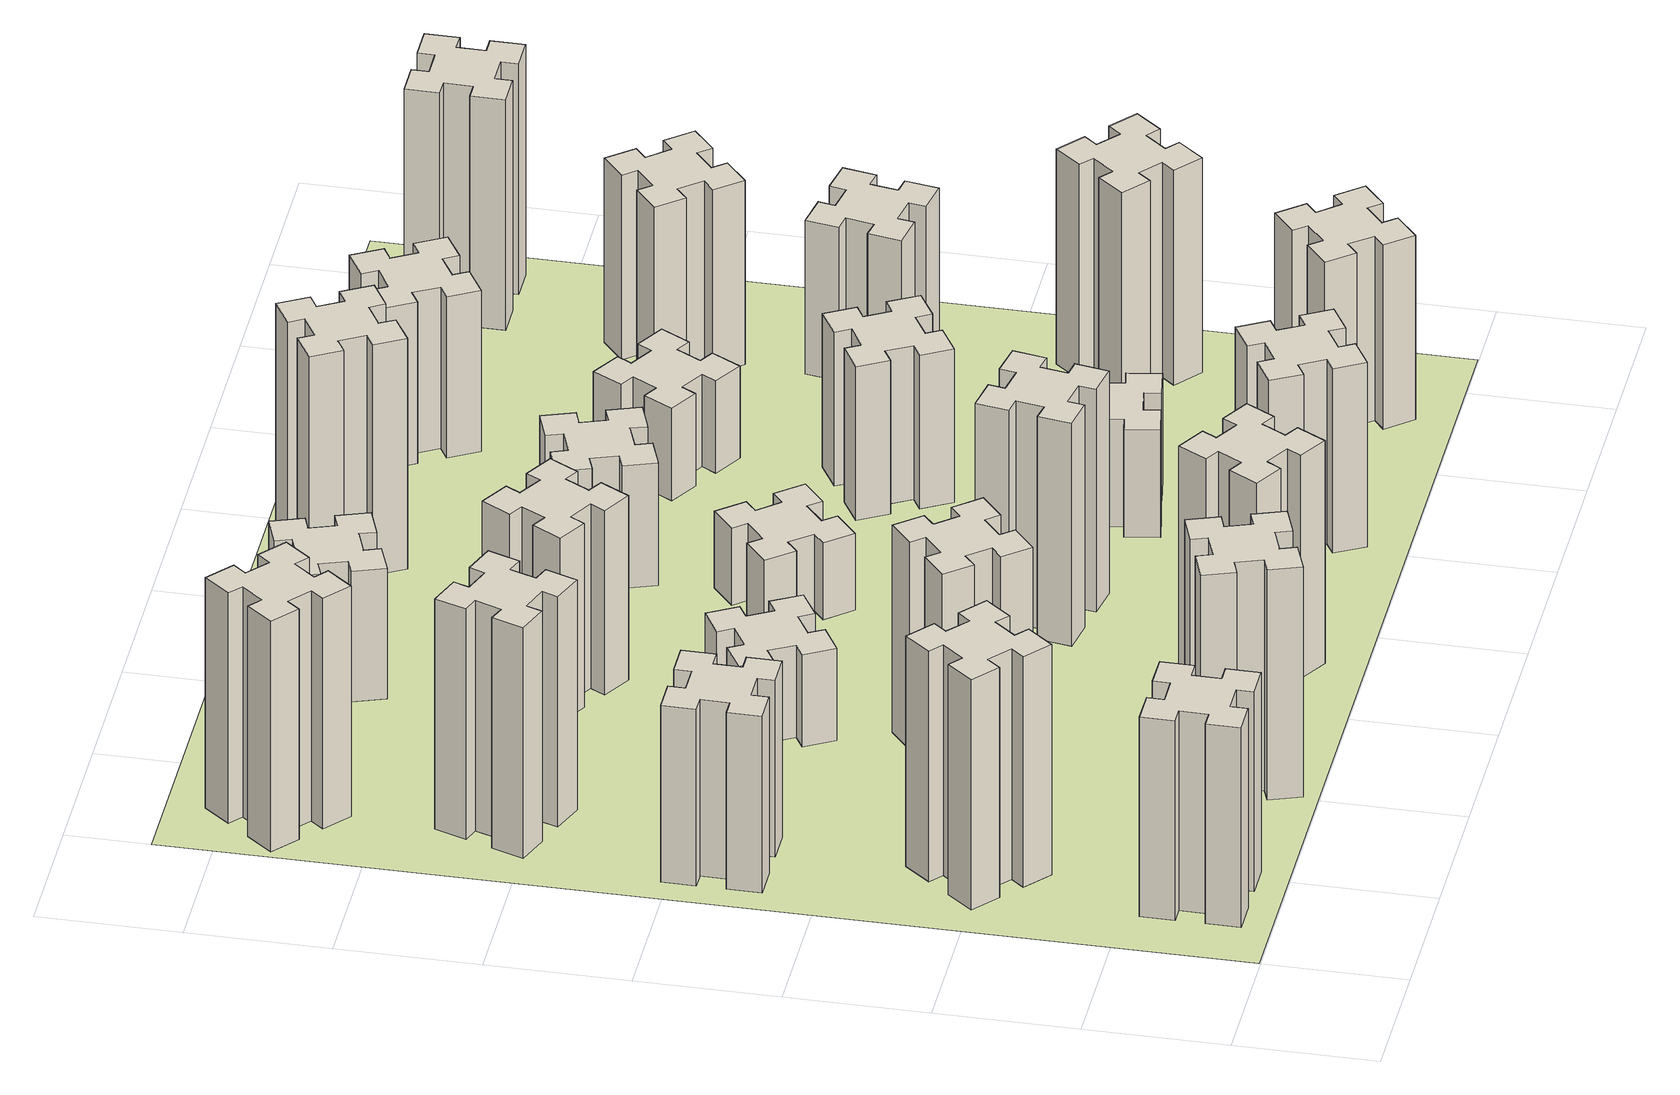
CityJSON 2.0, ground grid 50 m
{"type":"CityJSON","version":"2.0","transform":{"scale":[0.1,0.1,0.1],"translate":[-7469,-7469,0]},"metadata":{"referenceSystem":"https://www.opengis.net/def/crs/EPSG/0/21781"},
"CityObjects":{
"building1":{"type":"Building","attributes":{"class":"1000","function":"1000","usage":"1000","yearOfConstruction":2016,"roofType":"1000","measuredHeight":78,"storeysAboveGround":30,"storeysBelowGround":0},"geometry":[{"type":"Solid","lod":"1","boundaries":[[[[0,1,2,3,4,5,6,7,8,9,10,11,12,13,14,15,16,17,18,19]],[[17,16,20,21]],[[16,15,22,20]],[[15,14,23,22]],[[14,13,24,23]],[[13,12,25,24]],[[12,11,26,25]],[[11,10,27,26]],[[10,9,28,27]],[[9,8,29,28]],[[8,7,30,29]],[[7,6,31,30]],[[6,5,32,31]],[[5,4,33,32]],[[4,3,34,33]],[[3,2,35,34]],[[2,1,36,35]],[[1,0,37,36]],[[0,19,38,37]],[[19,18,39,38]],[[18,17,21,39]],[[24,25,26,27,28,29,30,31,32,33,34,35,36,37,38,39,21,20,22,23]]]]}]},
"building2":{"type":"Building","attributes":{"class":"1000","function":"1000","usage":"1000","yearOfConstruction":2016,"roofType":"1000","measuredHeight":90,"storeysAboveGround":30,"storeysBelowGround":0},"geometry":[{"type":"Solid","lod":"1","boundaries":[[[[40,41,42,43,44,45,46,47,48,49,50,51,52,53,54,55,56,57,58,59]],[[57,56,60,61]],[[56,55,62,60]],[[55,54,63,62]],[[54,53,64,63]],[[53,52,65,64]],[[52,51,66,65]],[[51,50,67,66]],[[50,49,68,67]],[[49,48,69,68]],[[48,47,70,69]],[[47,46,71,70]],[[46,45,72,71]],[[45,44,73,72]],[[44,43,74,73]],[[43,42,75,74]],[[42,41,76,75]],[[41,40,77,76]],[[40,59,78,77]],[[59,58,79,78]],[[58,57,61,79]],[[64,65,66,67,68,69,70,71,72,73,74,75,76,77,78,79,61,60,62,63]]]]}]},
"building3":{"type":"Building","attributes":{"class":"1000","function":"1000","usage":"1000","yearOfConstruction":2016,"roofType":"1000","measuredHeight":69,"storeysAboveGround":30,"storeysBelowGround":0},"geometry":[{"type":"Solid","lod":"1","boundaries":[[[[80,81,82,83,84,85,86,87,88,89,90,91,92,93,94,95,96,97,98,99]],[[97,96,100,101]],[[96,95,102,100]],[[95,94,103,102]],[[94,93,104,103]],[[93,92,105,104]],[[92,91,106,105]],[[91,90,107,106]],[[90,89,108,107]],[[89,88,109,108]],[[88,87,110,109]],[[87,86,111,110]],[[86,85,112,111]],[[85,84,113,112]],[[84,83,114,113]],[[83,82,115,114]],[[82,81,116,115]],[[81,80,117,116]],[[80,99,118,117]],[[99,98,119,118]],[[98,97,101,119]],[[104,105,106,107,108,109,110,111,112,113,114,115,116,117,118,119,101,100,102,103]]]]}]},
"building4":{"type":"Building","attributes":{"class":"1000","function":"1000","usage":"1000","yearOfConstruction":2016,"roofType":"1000","measuredHeight":90,"storeysAboveGround":30,"storeysBelowGround":0},"geometry":[{"type":"Solid","lod":"1","boundaries":[[[[120,121,122,123,124,125,126,127,128,129,130,131,132,133,134,135,136,137,138,139]],[[137,136,140,141]],[[136,135,142,140]],[[135,134,143,142]],[[134,133,144,143]],[[133,132,145,144]],[[132,131,146,145]],[[131,130,147,146]],[[130,129,148,147]],[[129,128,149,148]],[[128,127,150,149]],[[127,126,151,150]],[[126,125,152,151]],[[125,124,153,152]],[[124,123,154,153]],[[123,122,155,154]],[[122,121,156,155]],[[121,120,157,156]],[[120,139,158,157]],[[139,138,159,158]],[[138,137,141,159]],[[144,145,146,147,148,149,150,151,152,153,154,155,156,157,158,159,141,140,142,143]]]]}]},
"building5":{"type":"Building","attributes":{"class":"1000","function":"1000","usage":"1000","yearOfConstruction":2016,"roofType":"1000","measuredHeight":90,"storeysAboveGround":30,"storeysBelowGround":0},"geometry":[{"type":"Solid","lod":"1","boundaries":[[[[160,161,162,163,164,165,166,167,168,169,170,171,172,173,174,175,176,177,178,179]],[[177,176,180,181]],[[176,175,182,180]],[[175,174,183,182]],[[174,173,184,183]],[[173,172,185,184]],[[172,171,186,185]],[[171,170,187,186]],[[170,169,188,187]],[[169,168,189,188]],[[168,167,190,189]],[[167,166,191,190]],[[166,165,192,191]],[[165,164,193,192]],[[164,163,194,193]],[[163,162,195,194]],[[162,161,196,195]],[[161,160,197,196]],[[160,179,198,197]],[[179,178,199,198]],[[178,177,181,199]],[[184,185,186,187,188,189,190,191,192,193,194,195,196,197,198,199,181,180,182,183]]]]}]},
"building6":{"type":"Building","attributes":{"class":"1000","function":"1000","usage":"1000","yearOfConstruction":2016,"roofType":"1000","measuredHeight":90,"storeysAboveGround":30,"storeysBelowGround":0},"geometry":[{"type":"Solid","lod":"1","boundaries":[[[[200,201,202,203,204,205,206,207,208,209,210,211,212,213,214,215,216,217,218,219]],[[217,216,220,221]],[[216,215,222,220]],[[215,214,223,222]],[[214,213,224,223]],[[213,212,225,224]],[[212,211,226,225]],[[211,210,227,226]],[[210,209,228,227]],[[209,208,229,228]],[[208,207,230,229]],[[207,206,231,230]],[[206,205,232,231]],[[205,204,233,232]],[[204,203,234,233]],[[203,202,235,234]],[[202,201,236,235]],[[201,200,237,236]],[[200,219,238,237]],[[219,218,239,238]],[[218,217,221,239]],[[224,225,226,227,228,229,230,231,232,233,234,235,236,237,238,239,221,220,222,223]]]]}]},
"building7":{"type":"Building","attributes":{"class":"1000","function":"1000","usage":"1000","yearOfConstruction":2016,"roofType":"1000","measuredHeight":81,"storeysAboveGround":30,"storeysBelowGround":0},"geometry":[{"type":"Solid","lod":"1","boundaries":[[[[240,241,242,243,244,245,246,247,248,249,250,251,252,253,254,255,256,257,258,259]],[[257,256,260,261]],[[256,255,262,260]],[[255,254,263,262]],[[254,253,264,263]],[[253,252,265,264]],[[252,251,266,265]],[[251,250,267,266]],[[250,249,268,267]],[[249,248,269,268]],[[248,247,270,269]],[[247,246,271,270]],[[246,245,272,271]],[[245,244,273,272]],[[244,243,274,273]],[[243,242,275,274]],[[242,241,276,275]],[[241,240,277,276]],[[240,259,278,277]],[[259,258,279,278]],[[258,257,261,279]],[[264,265,266,267,268,269,270,271,272,273,274,275,276,277,278,279,261,260,262,263]]]]}]},
"building8":{"type":"Building","attributes":{"class":"1000","function":"1000","usage":"1000","yearOfConstruction":2016,"roofType":"1000","measuredHeight":36,"storeysAboveGround":30,"storeysBelowGround":0},"geometry":[{"type":"Solid","lod":"1","boundaries":[[[[280,281,282,283,284,285,286,287,288,289,290,291,292,293,294,295,296,297,298,299]],[[297,296,300,301]],[[296,295,302,300]],[[295,294,303,302]],[[294,293,304,303]],[[293,292,305,304]],[[292,291,306,305]],[[291,290,307,306]],[[290,289,308,307]],[[289,288,309,308]],[[288,287,310,309]],[[287,286,311,310]],[[286,285,312,311]],[[285,284,313,312]],[[284,283,314,313]],[[283,282,315,314]],[[282,281,316,315]],[[281,280,317,316]],[[280,299,318,317]],[[299,298,319,318]],[[298,297,301,319]],[[304,305,306,307,308,309,310,311,312,313,314,315,316,317,318,319,301,300,302,303]]]]}]},
"building9":{"type":"Building","attributes":{"class":"1000","function":"1000","usage":"1000","yearOfConstruction":2016,"roofType":"1000","measuredHeight":87,"storeysAboveGround":30,"storeysBelowGround":0},"geometry":[{"type":"Solid","lod":"1","boundaries":[[[[320,321,322,323,324,325,326,327,328,329,330,331,332,333,334,335,336,337,338,339]],[[337,336,340,341]],[[336,335,342,340]],[[335,334,343,342]],[[334,333,344,343]],[[333,332,345,344]],[[332,331,346,345]],[[331,330,347,346]],[[330,329,348,347]],[[329,328,349,348]],[[328,327,350,349]],[[327,326,351,350]],[[326,325,352,351]],[[325,324,353,352]],[[324,323,354,353]],[[323,322,355,354]],[[322,321,356,355]],[[321,320,357,356]],[[320,339,358,357]],[[339,338,359,358]],[[338,337,341,359]],[[344,345,346,347,348,349,350,351,352,353,354,355,356,357,358,359,341,340,342,343]]]]}]},
"building10":{"type":"Building","attributes":{"class":"1000","function":"1000","usage":"1000","yearOfConstruction":2016,"roofType":"1000","measuredHeight":72,"storeysAboveGround":30,"storeysBelowGround":0},"geometry":[{"type":"Solid","lod":"1","boundaries":[[[[360,361,362,363,364,365,366,367,368,369,370,371,372,373,374,375,376,377,378,379]],[[377,376,380,381]],[[376,375,382,380]],[[375,374,383,382]],[[374,373,384,383]],[[373,372,385,384]],[[372,371,386,385]],[[371,370,387,386]],[[370,369,388,387]],[[369,368,389,388]],[[368,367,390,389]],[[367,366,391,390]],[[366,365,392,391]],[[365,364,393,392]],[[364,363,394,393]],[[363,362,395,394]],[[362,361,396,395]],[[361,360,397,396]],[[360,379,398,397]],[[379,378,399,398]],[[378,377,381,399]],[[384,385,386,387,388,389,390,391,392,393,394,395,396,397,398,399,381,380,382,383]]]]}]},
"building11":{"type":"Building","attributes":{"class":"1000","function":"1000","usage":"1000","yearOfConstruction":2016,"roofType":"1000","measuredHeight":51,"storeysAboveGround":30,"storeysBelowGround":0},"geometry":[{"type":"Solid","lod":"1","boundaries":[[[[400,401,402,403,404,405,406,407,408,409,410,411,412,413,414,415,416,417,418,419]],[[417,416,420,421]],[[416,415,422,420]],[[415,414,423,422]],[[414,413,424,423]],[[413,412,425,424]],[[412,411,426,425]],[[411,410,427,426]],[[410,409,428,427]],[[409,408,429,428]],[[408,407,430,429]],[[407,406,431,430]],[[406,405,432,431]],[[405,404,433,432]],[[404,403,434,433]],[[403,402,435,434]],[[402,401,436,435]],[[401,400,437,436]],[[400,419,438,437]],[[419,418,439,438]],[[418,417,421,439]],[[424,425,426,427,428,429,430,431,432,433,434,435,436,437,438,439,421,420,422,423]]]]}]},
"building12":{"type":"Building","attributes":{"class":"1000","function":"1000","usage":"1000","yearOfConstruction":2016,"roofType":"1000","measuredHeight":87,"storeysAboveGround":30,"storeysBelowGround":0},"geometry":[{"type":"Solid","lod":"1","boundaries":[[[[440,441,442,443,444,445,446,447,448,449,450,451,452,453,454,455,456,457,458,459]],[[457,456,460,461]],[[456,455,462,460]],[[455,454,463,462]],[[454,453,464,463]],[[453,452,465,464]],[[452,451,466,465]],[[451,450,467,466]],[[450,449,468,467]],[[449,448,469,468]],[[448,447,470,469]],[[447,446,471,470]],[[446,445,472,471]],[[445,444,473,472]],[[444,443,474,473]],[[443,442,475,474]],[[442,441,476,475]],[[441,440,477,476]],[[440,459,478,477]],[[459,458,479,478]],[[458,457,461,479]],[[464,465,466,467,468,469,470,471,472,473,474,475,476,477,478,479,461,460,462,463]]]]}]},
"building13":{"type":"Building","attributes":{"class":"1000","function":"1000","usage":"1000","yearOfConstruction":2016,"roofType":"1000","measuredHeight":30,"storeysAboveGround":30,"storeysBelowGround":0},"geometry":[{"type":"Solid","lod":"1","boundaries":[[[[480,481,482,483,484,485,486,487,488,489,490,491,492,493,494,495,496,497,498,499]],[[497,496,500,501]],[[496,495,502,500]],[[495,494,503,502]],[[494,493,504,503]],[[493,492,505,504]],[[492,491,506,505]],[[491,490,507,506]],[[490,489,508,507]],[[489,488,509,508]],[[488,487,510,509]],[[487,486,511,510]],[[486,485,512,511]],[[485,484,513,512]],[[484,483,514,513]],[[483,482,515,514]],[[482,481,516,515]],[[481,480,517,516]],[[480,499,518,517]],[[499,498,519,518]],[[498,497,501,519]],[[504,505,506,507,508,509,510,511,512,513,514,515,516,517,518,519,501,500,502,503]]]]}]},
"building14":{"type":"Building","attributes":{"class":"1000","function":"1000","usage":"1000","yearOfConstruction":2016,"roofType":"1000","measuredHeight":72,"storeysAboveGround":30,"storeysBelowGround":0},"geometry":[{"type":"Solid","lod":"1","boundaries":[[[[520,521,522,523,524,525,526,527,528,529,530,531,532,533,534,535,536,537,538,539]],[[537,536,540,541]],[[536,535,542,540]],[[535,534,543,542]],[[534,533,544,543]],[[533,532,545,544]],[[532,531,546,545]],[[531,530,547,546]],[[530,529,548,547]],[[529,528,549,548]],[[528,527,550,549]],[[527,526,551,550]],[[526,525,552,551]],[[525,524,553,552]],[[524,523,554,553]],[[523,522,555,554]],[[522,521,556,555]],[[521,520,557,556]],[[520,539,558,557]],[[539,538,559,558]],[[538,537,541,559]],[[544,545,546,547,548,549,550,551,552,553,554,555,556,557,558,559,541,540,542,543]]]]}]},
"building15":{"type":"Building","attributes":{"class":"1000","function":"1000","usage":"1000","yearOfConstruction":2016,"roofType":"1000","measuredHeight":48,"storeysAboveGround":30,"storeysBelowGround":0},"geometry":[{"type":"Solid","lod":"1","boundaries":[[[[560,561,562,563,564,565,566,567,568,569,570,571,572,573,574,575,576,577,578,579]],[[577,576,580,581]],[[576,575,582,580]],[[575,574,583,582]],[[574,573,584,583]],[[573,572,585,584]],[[572,571,586,585]],[[571,570,587,586]],[[570,569,588,587]],[[569,568,589,588]],[[568,567,590,589]],[[567,566,591,590]],[[566,565,592,591]],[[565,564,593,592]],[[564,563,594,593]],[[563,562,595,594]],[[562,561,596,595]],[[561,560,597,596]],[[560,579,598,597]],[[579,578,599,598]],[[578,577,581,599]],[[584,585,586,587,588,589,590,591,592,593,594,595,596,597,598,599,581,580,582,583]]]]}]},
"building16":{"type":"Building","attributes":{"class":"1000","function":"1000","usage":"1000","yearOfConstruction":2016,"roofType":"1000","measuredHeight":90,"storeysAboveGround":30,"storeysBelowGround":0},"geometry":[{"type":"Solid","lod":"1","boundaries":[[[[600,601,602,603,604,605,606,607,608,609,610,611,612,613,614,615,616,617,618,619]],[[617,616,620,621]],[[616,615,622,620]],[[615,614,623,622]],[[614,613,624,623]],[[613,612,625,624]],[[612,611,626,625]],[[611,610,627,626]],[[610,609,628,627]],[[609,608,629,628]],[[608,607,630,629]],[[607,606,631,630]],[[606,605,632,631]],[[605,604,633,632]],[[604,603,634,633]],[[603,602,635,634]],[[602,601,636,635]],[[601,600,637,636]],[[600,619,638,637]],[[619,618,639,638]],[[618,617,621,639]],[[624,625,626,627,628,629,630,631,632,633,634,635,636,637,638,639,621,620,622,623]]]]}]},
"building17":{"type":"Building","attributes":{"class":"1000","function":"1000","usage":"1000","yearOfConstruction":2016,"roofType":"1000","measuredHeight":42,"storeysAboveGround":30,"storeysBelowGround":0},"geometry":[{"type":"Solid","lod":"1","boundaries":[[[[640,641,642,643,644,645,646,647,648,649,650,651,652,653,654,655,656,657,658,659]],[[657,656,660,661]],[[656,655,662,660]],[[655,654,663,662]],[[654,653,664,663]],[[653,652,665,664]],[[652,651,666,665]],[[651,650,667,666]],[[650,649,668,667]],[[649,648,669,668]],[[648,647,670,669]],[[647,646,671,670]],[[646,645,672,671]],[[645,644,673,672]],[[644,643,674,673]],[[643,642,675,674]],[[642,641,676,675]],[[641,640,677,676]],[[640,659,678,677]],[[659,658,679,678]],[[658,657,661,679]],[[664,665,666,667,668,669,670,671,672,673,674,675,676,677,678,679,661,660,662,663]]]]}]},
"building18":{"type":"Building","attributes":{"class":"1000","function":"1000","usage":"1000","yearOfConstruction":2016,"roofType":"1000","measuredHeight":60,"storeysAboveGround":30,"storeysBelowGround":0},"geometry":[{"type":"Solid","lod":"1","boundaries":[[[[680,681,682,683,684,685,686,687,688,689,690,691,692,693,694,695,696,697,698,699]],[[697,696,700,701]],[[696,695,702,700]],[[695,694,703,702]],[[694,693,704,703]],[[693,692,705,704]],[[692,691,706,705]],[[691,690,707,706]],[[690,689,708,707]],[[689,688,709,708]],[[688,687,710,709]],[[687,686,711,710]],[[686,685,712,711]],[[685,684,713,712]],[[684,683,714,713]],[[683,682,715,714]],[[682,681,716,715]],[[681,680,717,716]],[[680,699,718,717]],[[699,698,719,718]],[[698,697,701,719]],[[704,705,706,707,708,709,710,711,712,713,714,715,716,717,718,719,701,700,702,703]]]]}]},
"building19":{"type":"Building","attributes":{"class":"1000","function":"1000","usage":"1000","yearOfConstruction":2016,"roofType":"1000","measuredHeight":36,"storeysAboveGround":30,"storeysBelowGround":0},"geometry":[{"type":"Solid","lod":"1","boundaries":[[[[720,721,722,723,724,725,726,727,728,729,730,731,732,733,734,735,736,737,738,739]],[[737,736,740,741]],[[736,735,742,740]],[[735,734,743,742]],[[734,733,744,743]],[[733,732,745,744]],[[732,731,746,745]],[[731,730,747,746]],[[730,729,748,747]],[[729,728,749,748]],[[728,727,750,749]],[[727,726,751,750]],[[726,725,752,751]],[[725,724,753,752]],[[724,723,754,753]],[[723,722,755,754]],[[722,721,756,755]],[[721,720,757,756]],[[720,739,758,757]],[[739,738,759,758]],[[738,737,741,759]],[[744,745,746,747,748,749,750,751,752,753,754,755,756,757,758,759,741,740,742,743]]]]}]},
"building20":{"type":"Building","attributes":{"class":"1000","function":"1000","usage":"1000","yearOfConstruction":2016,"roofType":"1000","measuredHeight":72,"storeysAboveGround":30,"storeysBelowGround":0},"geometry":[{"type":"Solid","lod":"1","boundaries":[[[[760,761,762,763,764,765,766,767,768,769,770,771,772,773,774,775,776,777,778,779]],[[777,776,780,781]],[[776,775,782,780]],[[775,774,783,782]],[[774,773,784,783]],[[773,772,785,784]],[[772,771,786,785]],[[771,770,787,786]],[[770,769,788,787]],[[769,768,789,788]],[[768,767,790,789]],[[767,766,791,790]],[[766,765,792,791]],[[765,764,793,792]],[[764,763,794,793]],[[763,762,795,794]],[[762,761,796,795]],[[761,760,797,796]],[[760,779,798,797]],[[779,778,799,798]],[[778,777,781,799]],[[784,785,786,787,788,789,790,791,792,793,794,795,796,797,798,799,781,780,782,783]]]]}]},
"building21":{"type":"Building","attributes":{"class":"1000","function":"1000","usage":"1000","yearOfConstruction":2016,"roofType":"1000","measuredHeight":63,"storeysAboveGround":30,"storeysBelowGround":0},"geometry":[{"type":"Solid","lod":"1","boundaries":[[[[800,801,802,803,804,805,806,807,808,809,810,811,812,813,814,815,816,817,818,819]],[[817,816,820,821]],[[816,815,822,820]],[[815,814,823,822]],[[814,813,824,823]],[[813,812,825,824]],[[812,811,826,825]],[[811,810,827,826]],[[810,809,828,827]],[[809,808,829,828]],[[808,807,830,829]],[[807,806,831,830]],[[806,805,832,831]],[[805,804,833,832]],[[804,803,834,833]],[[803,802,835,834]],[[802,801,836,835]],[[801,800,837,836]],[[800,819,838,837]],[[819,818,839,838]],[[818,817,821,839]],[[824,825,826,827,828,829,830,831,832,833,834,835,836,837,838,839,821,820,822,823]]]]}]},
"building22":{"type":"Building","attributes":{"class":"1000","function":"1000","usage":"1000","yearOfConstruction":2016,"roofType":"1000","measuredHeight":84,"storeysAboveGround":30,"storeysBelowGround":0},"geometry":[{"type":"Solid","lod":"1","boundaries":[[[[840,841,842,843,844,845,846,847,848,849,850,851,852,853,854,855,856,857,858,859]],[[857,856,860,861]],[[856,855,862,860]],[[855,854,863,862]],[[854,853,864,863]],[[853,852,865,864]],[[852,851,866,865]],[[851,850,867,866]],[[850,849,868,867]],[[849,848,869,868]],[[848,847,870,869]],[[847,846,871,870]],[[846,845,872,871]],[[845,844,873,872]],[[844,843,874,873]],[[843,842,875,874]],[[842,841,876,875]],[[841,840,877,876]],[[840,859,878,877]],[[859,858,879,878]],[[858,857,861,879]],[[864,865,866,867,868,869,870,871,872,873,874,875,876,877,878,879,861,860,862,863]]]]}]},
"building23":{"type":"Building","attributes":{"class":"1000","function":"1000","usage":"1000","yearOfConstruction":2016,"roofType":"1000","measuredHeight":60,"storeysAboveGround":30,"storeysBelowGround":0},"geometry":[{"type":"Solid","lod":"1","boundaries":[[[[880,881,882,883,884,885,886,887,888,889,890,891,892,893,894,895,896,897,898,899]],[[897,896,900,901]],[[896,895,902,900]],[[895,894,903,902]],[[894,893,904,903]],[[893,892,905,904]],[[892,891,906,905]],[[891,890,907,906]],[[890,889,908,907]],[[889,888,909,908]],[[888,887,910,909]],[[887,886,911,910]],[[886,885,912,911]],[[885,884,913,912]],[[884,883,914,913]],[[883,882,915,914]],[[882,881,916,915]],[[881,880,917,916]],[[880,899,918,917]],[[899,898,919,918]],[[898,897,901,919]],[[904,905,906,907,908,909,910,911,912,913,914,915,916,917,918,919,901,900,902,903]]]]}]},
"building24":{"type":"Building","attributes":{"class":"1000","function":"1000","usage":"1000","yearOfConstruction":2016,"roofType":"1000","measuredHeight":72,"storeysAboveGround":30,"storeysBelowGround":0},"geometry":[{"type":"Solid","lod":"1","boundaries":[[[[920,921,922,923,924,925,926,927,928,929,930,931,932,933,934,935,936,937,938,939]],[[937,936,940,941]],[[936,935,942,940]],[[935,934,943,942]],[[934,933,944,943]],[[933,932,945,944]],[[932,931,946,945]],[[931,930,947,946]],[[930,929,948,947]],[[929,928,949,948]],[[928,927,950,949]],[[927,926,951,950]],[[926,925,952,951]],[[925,924,953,952]],[[924,923,954,953]],[[923,922,955,954]],[[922,921,956,955]],[[921,920,957,956]],[[920,939,958,957]],[[939,938,959,958]],[[938,937,941,959]],[[944,945,946,947,948,949,950,951,952,953,954,955,956,957,958,959,941,940,942,943]]]]}]},
"building25":{"type":"Building","attributes":{"class":"1000","function":"1000","usage":"1000","yearOfConstruction":2016,"roofType":"1000","measuredHeight":90,"storeysAboveGround":30,"storeysBelowGround":0},"geometry":[{"type":"Solid","lod":"1","boundaries":[[[[960,961,962,963,964,965,966,967,968,969,970,971,972,973,974,975,976,977,978,979]],[[977,976,980,981]],[[976,975,982,980]],[[975,974,983,982]],[[974,973,984,983]],[[973,972,985,984]],[[972,971,986,985]],[[971,970,987,986]],[[970,969,988,987]],[[969,968,989,988]],[[968,967,990,989]],[[967,966,991,990]],[[966,965,992,991]],[[965,964,993,992]],[[964,963,994,993]],[[963,962,995,994]],[[962,961,996,995]],[[961,960,997,996]],[[960,979,998,997]],[[979,978,999,998]],[[978,977,981,999]],[[984,985,986,987,988,989,990,991,992,993,994,995,996,997,998,999,981,980,982,983]]]]}]},
"landuse1":{"type":"LandUse","attributes":{"name":"plot1","function":"1010"},"geometry":[{"type":"MultiSurface","lod":"1","boundaries":[[[1000,1001,1002,1003]]]}]}
},
"vertices":[
[265,325,0],[265,225,0],[205,225,0],[205,105,0],[325,105,0],[325,165,0],[425,165,0],[425,105,0],[545,105,0],[545,225,0],[485,225,0],[485,325,0],[545,325,0],[545,445,0],[425,445,0],[425,385,0],[325,385,0],[325,445,0],[205,445,0],[205,325,0],[325,385,780],[325,445,780],[425,385,780],[425,445,780],[545,445,780],[545,325,780],[485,325,780],[485,225,780],[545,225,780],[545,105,780],[425,105,780],[425,165,780],[325,165,780],[325,105,780],[205,105,780],[205,225,780],[265,225,780],[265,325,780],[205,325,780],[205,445,780],
[484,1067,0],[408,1132,0],[446,1178,0],[354,1255,0],[277,1163,0],[323,1124,0],[259,1048,0],[213,1086,0],[136,994,0],[228,917,0],[266,963,0],[343,899,0],[304,853,0],[396,776,0],[473,868,0],[427,906,0],[492,983,0],[538,944,0],[615,1036,0],[523,1113,0],[492,983,900],[538,944,900],[427,906,900],[473,868,900],[396,776,900],[304,853,900],[343,899,900],[266,963,900],[228,917,900],[136,994,900],[213,1086,900],[259,1048,900],[323,1124,900],[277,1163,900],[354,1255,900],[446,1178,900],[408,1132,900],[484,1067,900],[523,1113,900],[615,1036,900],
[325,1965,0],[225,1965,0],[225,2025,0],[105,2025,0],[105,1905,0],[165,1905,0],[165,1805,0],[105,1805,0],[105,1685,0],[225,1685,0],[225,1745,0],[325,1745,0],[325,1685,0],[445,1685,0],[445,1805,0],[385,1805,0],[385,1905,0],[445,1905,0],[445,2025,0],[325,2025,0],[385,1905,690],[445,1905,690],[385,1805,690],[445,1805,690],[445,1685,690],[325,1685,690],[325,1745,690],[225,1745,690],[225,1685,690],[105,1685,690],[105,1805,690],[165,1805,690],[165,1905,690],[105,1905,690],[105,2025,690],[225,2025,690],[225,1965,690],[325,1965,690],[325,2025,690],[445,2025,690],
[289,2680,0],[255,2586,0],[199,2607,0],[157,2494,0],[270,2453,0],[291,2509,0],[385,2475,0],[364,2419,0],[477,2377,0],[518,2490,0],[462,2511,0],[496,2605,0],[552,2584,0],[593,2697,0],[480,2738,0],[460,2682,0],[366,2716,0],[387,2772,0],[274,2813,0],[233,2700,0],[366,2716,900],[387,2772,900],[460,2682,900],[480,2738,900],[593,2697,900],[552,2584,900],[496,2605,900],[462,2511,900],[518,2490,900],[477,2377,900],[364,2419,900],[385,2475,900],[291,2509,900],[270,2453,900],[157,2494,900],[199,2607,900],[255,2586,900],[289,2680,900],[233,2700,900],[274,2813,900],
[1236,266,0],[1202,360,0],[1258,380,0],[1217,493,0],[1104,452,0],[1125,396,0],[1031,362,0],[1010,418,0],[897,377,0],[939,264,0],[995,285,0],[1029,191,0],[973,170,0],[1014,57,0],[1127,99,0],[1106,155,0],[1200,189,0],[1220,133,0],[1333,174,0],[1292,287,0],[1200,189,900],[1220,133,900],[1106,155,900],[1127,99,900],[1014,57,900],[973,170,900],[1029,191,900],[995,285,900],[939,264,900],[897,377,900],[1010,418,900],[1031,362,900],[1125,396,900],[1104,452,900],[1217,493,900],[1258,380,900],[1202,360,900],[1236,266,900],[1292,287,900],[1333,174,900],
[384,3387,0],[308,3452,0],[346,3498,0],[254,3575,0],[177,3483,0],[223,3444,0],[159,3368,0],[113,3406,0],[36,3314,0],[128,3237,0],[166,3283,0],[243,3219,0],[204,3173,0],[296,3096,0],[373,3188,0],[327,3226,0],[392,3303,0],[438,3264,0],[515,3356,0],[423,3433,0],[392,3303,900],[438,3264,900],[327,3226,900],[373,3188,900],[296,3096,900],[204,3173,900],[243,3219,900],[166,3283,900],[128,3237,900],[36,3314,900],[113,3406,900],[159,3368,900],[223,3444,900],[177,3483,900],[254,3575,900],[346,3498,900],[308,3452,900],[384,3387,900],[423,3433,900],[515,3356,900],
[1083,1332,0],[1006,1267,0],[968,1313,0],[876,1236,0],[953,1144,0],[999,1183,0],[1063,1106,0],[1017,1068,0],[1094,976,0],[1186,1053,0],[1148,1099,0],[1224,1163,0],[1263,1117,0],[1355,1194,0],[1278,1286,0],[1232,1248,0],[1167,1324,0],[1213,1363,0],[1136,1455,0],[1044,1378,0],[1167,1324,810],[1213,1363,810],[1232,1248,810],[1278,1286,810],[1355,1194,810],[1263,1117,810],[1224,1163,810],[1148,1099,810],[1186,1053,810],[1094,976,810],[1017,1068,810],[1063,1106,810],[999,1183,810],[953,1144,810],[876,1236,810],[968,1313,810],[1006,1267,810],[1083,1332,810],[1044,1378,810],[1136,1455,810],
[995,1844,0],[1045,1757,0],[993,1727,0],[1053,1623,0],[1157,1683,0],[1127,1735,0],[1214,1785,0],[1244,1733,0],[1348,1793,0],[1288,1897,0],[1236,1867,0],[1186,1954,0],[1238,1984,0],[1178,2088,0],[1074,2028,0],[1104,1976,0],[1017,1926,0],[987,1978,0],[883,1918,0],[943,1814,0],[1017,1926,360],[987,1978,360],[1104,1976,360],[1074,2028,360],[1178,2088,360],[1238,1984,360],[1186,1954,360],[1236,1867,360],[1288,1897,360],[1348,1793,360],[1244,1733,360],[1214,1785,360],[1127,1735,360],[1157,1683,360],[1053,1623,360],[993,1727,360],[1045,1757,360],[995,1844,360],[943,1814,360],[883,1918,360],
[1657,305,0],[1744,255,0],[1714,203,0],[1818,143,0],[1878,247,0],[1826,277,0],[1876,364,0],[1928,334,0],[1988,438,0],[1884,498,0],[1854,446,0],[1767,496,0],[1797,548,0],[1693,608,0],[1633,504,0],[1685,474,0],[1635,387,0],[1583,417,0],[1523,313,0],[1627,253,0],[1635,387,870],[1583,417,870],[1685,474,870],[1633,504,870],[1693,608,870],[1797,548,870],[1767,496,870],[1854,446,870],[1884,498,870],[1988,438,870],[1928,334,870],[1876,364,870],[1826,277,870],[1878,247,870],[1818,143,870],[1714,203,870],[1744,255,870],[1657,305,870],[1627,253,870],[1523,313,870],
[1314,2666,0],[1227,2716,0],[1257,2768,0],[1153,2828,0],[1093,2724,0],[1145,2694,0],[1095,2607,0],[1043,2637,0],[983,2533,0],[1087,2473,0],[1117,2525,0],[1204,2475,0],[1174,2423,0],[1278,2363,0],[1338,2467,0],[1286,2497,0],[1336,2584,0],[1388,2554,0],[1448,2658,0],[1344,2718,0],[1336,2584,720],[1388,2554,720],[1286,2497,720],[1338,2467,720],[1278,2363,720],[1174,2423,720],[1204,2475,720],[1117,2525,720],[1087,2473,720],[983,2533,720],[1043,2637,720],[1095,2607,720],[1145,2694,720],[1093,2724,720],[1153,2828,720],[1257,2768,720],[1227,2716,720],[1314,2666,720],[1344,2718,720],[1448,2658,720],
[1125,3456,0],[1031,3422,0],[1010,3478,0],[897,3437,0],[939,3324,0],[995,3345,0],[1029,3251,0],[973,3230,0],[1014,3117,0],[1127,3159,0],[1106,3215,0],[1200,3249,0],[1220,3193,0],[1333,3234,0],[1292,3347,0],[1236,3326,0],[1202,3420,0],[1258,3440,0],[1217,3553,0],[1104,3512,0],[1202,3420,510],[1258,3440,510],[1236,3326,510],[1292,3347,510],[1333,3234,510],[1220,3193,510],[1200,3249,510],[1106,3215,510],[1127,3159,510],[1014,3117,510],[973,3230,510],[1029,3251,510],[995,3345,510],[939,3324,510],[897,3437,510],[1010,3478,510],[1031,3422,510],[1125,3456,510],[1104,3512,510],[1217,3553,510],
[2055,1047,0],[2072,1145,0],[2131,1135,0],[2152,1253,0],[2034,1274,0],[2024,1215,0],[1925,1232,0],[1936,1291,0],[1817,1312,0],[1797,1194,0],[1856,1184,0],[1838,1085,0],[1779,1096,0],[1758,977,0],[1877,957,0],[1887,1016,0],[1985,998,0],[1975,939,0],[2093,918,0],[2114,1037,0],[1985,998,870],[1975,939,870],[1887,1016,870],[1877,957,870],[1758,977,870],[1779,1096,870],[1838,1085,870],[1856,1184,870],[1797,1194,870],[1817,1312,870],[1936,1291,870],[1925,1232,870],[2024,1215,870],[2034,1274,870],[2152,1253,870],[2131,1135,870],[2072,1145,870],[2055,1047,870],[2114,1037,870],[2093,918,870],
[1972,1988,0],[1907,2064,0],[1953,2103,0],[1876,2195,0],[1784,2118,0],[1823,2072,0],[1746,2007,0],[1708,2053,0],[1616,1976,0],[1693,1884,0],[1739,1923,0],[1803,1846,0],[1757,1808,0],[1834,1716,0],[1926,1793,0],[1888,1839,0],[1964,1903,0],[2003,1857,0],[2095,1934,0],[2018,2026,0],[1964,1903,300],[2003,1857,300],[1888,1839,300],[1926,1793,300],[1834,1716,300],[1757,1808,300],[1803,1846,300],[1739,1923,300],[1693,1884,300],[1616,1976,300],[1708,2053,300],[1746,2007,300],[1823,2072,300],[1784,2118,300],[1876,2195,300],[1953,2103,300],[1907,2064,300],[1972,1988,300],[2018,2026,300],[2095,1934,300],
[2475,364,0],[2525,277,0],[2473,247,0],[2533,143,0],[2637,203,0],[2607,255,0],[2694,305,0],[2724,253,0],[2828,313,0],[2768,417,0],[2716,387,0],[2666,474,0],[2718,504,0],[2658,608,0],[2554,548,0],[2584,496,0],[2497,446,0],[2467,498,0],[2363,438,0],[2423,334,0],[2497,446,720],[2467,498,720],[2584,496,720],[2554,548,720],[2658,608,720],[2718,504,720],[2666,474,720],[2716,387,720],[2768,417,720],[2828,313,720],[2724,253,720],[2694,305,720],[2607,255,720],[2637,203,720],[2533,143,720],[2473,247,720],[2525,277,720],[2475,364,720],[2423,334,720],[2363,438,720],
[1946,2475,0],[2040,2509,0],[2060,2453,0],[2173,2494,0],[2132,2607,0],[2076,2586,0],[2042,2680,0],[2098,2700,0],[2057,2813,0],[1944,2772,0],[1965,2716,0],[1871,2682,0],[1850,2738,0],[1737,2697,0],[1779,2584,0],[1835,2605,0],[1869,2511,0],[1813,2490,0],[1854,2377,0],[1967,2419,0],[1869,2511,480],[1813,2490,480],[1835,2605,480],[1779,2584,480],[1737,2697,480],[1850,2738,480],[1871,2682,480],[1965,2716,480],[1944,2772,480],[2057,2813,480],[2098,2700,480],[2042,2680,480],[2076,2586,480],[2132,2607,480],[2173,2494,480],[2060,2453,480],[2040,2509,480],[1946,2475,480],[1967,2419,480],[1854,2377,480],
[1844,3556,0],[1757,3506,0],[1727,3558,0],[1623,3498,0],[1683,3394,0],[1735,3424,0],[1785,3337,0],[1733,3307,0],[1793,3203,0],[1897,3263,0],[1867,3315,0],[1954,3365,0],[1984,3313,0],[2088,3373,0],[2028,3477,0],[1976,3447,0],[1926,3534,0],[1978,3564,0],[1918,3668,0],[1814,3608,0],[1926,3534,900],[1978,3564,900],[1976,3447,900],[2028,3477,900],[2088,3373,900],[1984,3313,900],[1954,3365,900],[1867,3315,900],[1897,3263,900],[1793,3203,900],[1733,3307,900],[1785,3337,900],[1735,3424,900],[1683,3394,900],[1623,3498,900],[1727,3558,900],[1757,3506,900],[1844,3556,900],[1814,3608,900],[1918,3668,900],
[2625,1132,0],[2527,1115,0],[2517,1174,0],[2398,1153,0],[2419,1035,0],[2478,1045,0],[2496,947,0],[2437,937,0],[2457,818,0],[2576,839,0],[2565,898,0],[2664,916,0],[2674,857,0],[2792,877,0],[2771,996,0],[2712,985,0],[2695,1084,0],[2754,1094,0],[2733,1212,0],[2615,1191,0],[2695,1084,420],[2754,1094,420],[2712,985,420],[2771,996,420],[2792,877,420],[2674,857,420],[2664,916,420],[2565,898,420],[2576,839,420],[2457,818,420],[2437,937,420],[2496,947,420],[2478,1045,420],[2419,1035,420],[2398,1153,420],[2517,1174,420],[2527,1115,420],[2625,1132,420],[2615,1191,420],[2733,1212,420],
[2475,1744,0],[2525,1657,0],[2473,1627,0],[2533,1523,0],[2637,1583,0],[2607,1635,0],[2694,1685,0],[2724,1633,0],[2828,1693,0],[2768,1797,0],[2716,1767,0],[2666,1854,0],[2718,1884,0],[2658,1988,0],[2554,1928,0],[2584,1876,0],[2497,1826,0],[2467,1878,0],[2363,1818,0],[2423,1714,0],[2497,1826,600],[2467,1878,600],[2584,1876,600],[2554,1928,600],[2658,1988,600],[2718,1884,600],[2666,1854,600],[2716,1767,600],[2768,1797,600],[2828,1693,600],[2724,1633,600],[2694,1685,600],[2607,1635,600],[2637,1583,600],[2533,1523,600],[2473,1627,600],[2525,1657,600],[2475,1744,600],[2423,1714,600],[2363,1818,600],
[2497,2425,0],[2584,2375,0],[2554,2323,0],[2658,2263,0],[2718,2367,0],[2666,2397,0],[2716,2484,0],[2768,2454,0],[2828,2558,0],[2724,2618,0],[2694,2566,0],[2607,2616,0],[2637,2668,0],[2533,2728,0],[2473,2624,0],[2525,2594,0],[2475,2507,0],[2423,2537,0],[2363,2433,0],[2467,2373,0],[2475,2507,360],[2423,2537,360],[2525,2594,360],[2473,2624,360],[2533,2728,360],[2637,2668,360],[2607,2616,360],[2694,2566,360],[2724,2618,360],[2828,2558,360],[2768,2454,360],[2716,2484,360],[2666,2397,360],[2718,2367,360],[2658,2263,360],[2554,2323,360],[2584,2375,360],[2497,2425,360],[2467,2373,360],[2363,2433,360],
[3368,259,0],[3444,323,0],[3483,277,0],[3575,354,0],[3498,446,0],[3452,408,0],[3387,484,0],[3433,523,0],[3356,615,0],[3264,538,0],[3303,492,0],[3226,427,0],[3188,473,0],[3096,396,0],[3173,304,0],[3219,343,0],[3283,266,0],[3237,228,0],[3314,136,0],[3406,213,0],[3283,266,720],[3237,228,720],[3219,343,720],[3173,304,720],[3096,396,720],[3188,473,720],[3226,427,720],[3303,492,720],[3264,538,720],[3356,615,720],[3433,523,720],[3387,484,720],[3452,408,720],[3498,446,720],[3575,354,720],[3483,277,720],[3444,323,720],[3368,259,720],[3406,213,720],[3314,136,720],
[2716,3347,0],[2666,3434,0],[2718,3464,0],[2658,3568,0],[2554,3508,0],[2584,3456,0],[2497,3406,0],[2467,3458,0],[2363,3398,0],[2423,3294,0],[2475,3324,0],[2525,3237,0],[2473,3207,0],[2533,3103,0],[2637,3163,0],[2607,3215,0],[2694,3265,0],[2724,3213,0],[2828,3273,0],[2768,3377,0],[2694,3265,630],[2724,3213,630],[2607,3215,630],[2637,3163,630],[2533,3103,630],[2473,3207,630],[2525,3237,630],[2475,3324,630],[2423,3294,630],[2363,3398,630],[2467,3458,630],[2497,3406,630],[2584,3456,630],[2554,3508,630],[2658,3568,630],[2718,3464,630],[2666,3434,630],[2716,3347,630],[2768,3377,630],[2828,3273,630],
[3487,1006,0],[3552,1083,0],[3598,1044,0],[3675,1136,0],[3583,1213,0],[3544,1167,0],[3468,1232,0],[3506,1278,0],[3414,1355,0],[3337,1263,0],[3383,1224,0],[3319,1148,0],[3273,1186,0],[3196,1094,0],[3288,1017,0],[3326,1063,0],[3403,999,0],[3364,953,0],[3456,876,0],[3533,968,0],[3403,999,840],[3364,953,840],[3326,1063,840],[3288,1017,840],[3196,1094,840],[3273,1186,840],[3319,1148,840],[3383,1224,840],[3337,1263,840],[3414,1355,840],[3506,1278,840],[3468,1232,840],[3544,1167,840],[3583,1213,840],[3675,1136,840],[3598,1044,840],[3552,1083,840],[3487,1006,840],[3533,968,840],[3456,876,840],
[3267,1856,0],[3365,1838,0],[3355,1779,0],[3473,1758,0],[3494,1877,0],[3435,1887,0],[3452,1985,0],[3511,1975,0],[3532,2093,0],[3414,2114,0],[3404,2055,0],[3305,2072,0],[3316,2131,0],[3197,2152,0],[3177,2034,0],[3236,2024,0],[3218,1925,0],[3159,1936,0],[3138,1817,0],[3257,1797,0],[3218,1925,600],[3159,1936,600],[3236,2024,600],[3177,2034,600],[3197,2152,600],[3316,2131,600],[3305,2072,600],[3404,2055,600],[3414,2114,600],[3532,2093,600],[3511,1975,600],[3452,1985,600],[3435,1887,600],[3494,1877,600],[3473,1758,600],[3355,1779,600],[3365,1838,600],[3267,1856,600],[3257,1797,600],[3138,1817,600],
[3119,2563,0],[3183,2486,0],[3137,2448,0],[3214,2356,0],[3306,2433,0],[3268,2479,0],[3344,2543,0],[3383,2497,0],[3475,2574,0],[3398,2666,0],[3352,2628,0],[3287,2704,0],[3333,2743,0],[3256,2835,0],[3164,2758,0],[3203,2712,0],[3126,2647,0],[3088,2693,0],[2996,2616,0],[3073,2524,0],[3126,2647,720],[3088,2693,720],[3203,2712,720],[3164,2758,720],[3256,2835,720],[3333,2743,720],[3287,2704,720],[3352,2628,720],[3398,2666,720],[3475,2574,720],[3383,2497,720],[3344,2543,720],[3268,2479,720],[3306,2433,720],[3214,2356,720],[3137,2448,720],[3183,2486,720],[3119,2563,720],[3073,2524,720],[2996,2616,720],
[3385,3225,0],[3485,3225,0],[3485,3165,0],[3605,3165,0],[3605,3285,0],[3545,3285,0],[3545,3385,0],[3605,3385,0],[3605,3505,0],[3485,3505,0],[3485,3445,0],[3385,3445,0],[3385,3505,0],[3265,3505,0],[3265,3385,0],[3325,3385,0],[3325,3285,0],[3265,3285,0],[3265,3165,0],[3385,3165,0],[3325,3285,900],[3265,3285,900],[3325,3385,900],[3265,3385,900],[3265,3505,900],[3385,3505,900],[3385,3445,900],[3485,3445,900],[3485,3505,900],[3605,3505,900],[3605,3385,900],[3545,3385,900],[3545,3285,900],[3605,3285,900],[3605,3165,900],[3485,3165,900],[3485,3225,900],[3385,3225,900],[3385,3165,900],[3265,3165,900],
[5,3705,0],[3705,3705,0],[3705,5,0],[5,5,0]
]}
